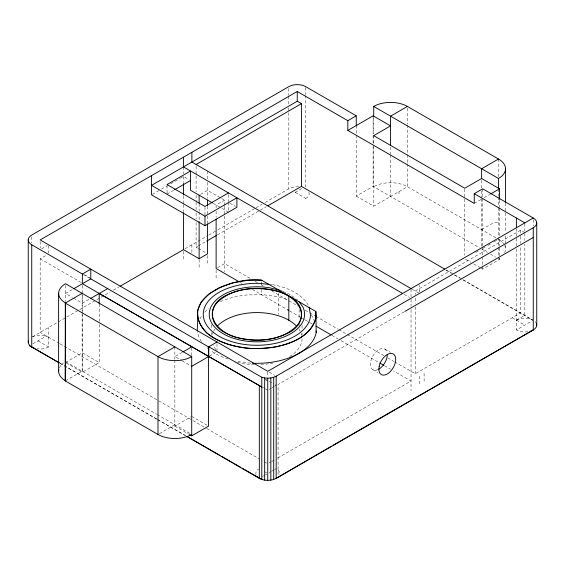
<?xml version="1.0" encoding="UTF-8"?>
<svg xmlns="http://www.w3.org/2000/svg" width="565" height="565" viewBox="0 0 565 565"><rect width="100%" height="100%" fill="white"/><g stroke="black" fill="none" stroke-linecap="round" stroke-linejoin="round"><path stroke-width="0.42" stroke-dasharray="2.83 2.12" d="M305.679 198.555L307.572 197.129A11.921 6.879 0 0 0 308.765 191.909M41.577 248.84L47.192 245.598M59.29 343.421L40.172 332.382L40.172 258.812L47.192 254.759M152.31 194.431L160.672 189.6M161.428 189.162L167.508 185.652M170.545 183.9L179.663 178.639M180.419 178.201L183.463 176.442L189.12 179.712M167.049 194.085L173.872 190.144M200.533 194.409L207.553 190.356L220.859 198.032M224.552 205.455L224.552 200.165L216.12 205.031L216.12 207.68M72.108 289.668L65.512 293.482L72.313 297.402M88.966 299.401L82.37 303.214L73.069 297.84M32.502 336.804L110.316 291.886M113.36 290.12L119.469 286.596M185.073 248.72L207.962 235.506M208.725 235.068L217.115 230.223M217.878 229.786L255.253 208.203M256.016 207.765L262.125 204.24M265.176 202.475L288.821 188.823A11.921 6.879 0 0 1 300.333 187.043M196.104 222.575L196.104 247.223L197.63 246.34M198.393 245.895L206.027 241.488M217.483 234.878L266.348 206.67M32.805 343.845L46.132 336.154L48.597 337.249M294.923 192.51L302.487 188.152M217.525 267.697L224.552 263.643L251.234 279.046M65.512 362.525L82.37 352.793L99.221 362.525L99.221 322.325M356.254 135.261L356.254 196.126L373.112 186.386L479.367 247.738M65.512 380.803L82.137 371.205L82.137 314.43M66.239 362.949L82.37 372.264L99.221 362.525M356.254 196.126L373.712 206.204L407.429 186.74L497.744 238.882M182.177 352.376L174.853 356.607L181.45 360.413M209.509 356.063L215.498 352.602M474.254 203.421L481.98 198.958M484.149 197.708L490.017 194.325M481.641 229.588L490.074 224.722A23.843 13.765 -60 0 1 498.5 222.462M159.457 433.623L174.853 424.739M174.853 360.103L174.853 426.123L190.977 416.815M475.779 252.435L480.179 249.899M483.047 248.24L485.158 247.025M487.962 245.401L490.074 244.186L490.074 246.615M494.283 241.749L498.5 239.32A23.843 13.765 0 0 1 503.669 243.783M524.829 232.618L520.612 230.188L415.254 291.017L415.254 294.535M269.152 389.398L271.264 388.176M271.963 387.774L274.074 386.559M274.774 386.149L276.179 385.337L274.654 384.461M481.196 268.255L482.687 269.117L499.545 259.384L499.545 247.039M394.61 361.826L415.254 373.748L520.612 312.918L520.612 246.905M269.152 462.961L271.264 461.746M271.963 461.337L274.074 460.122M277.705 458.024L411.038 381.043L393.537 370.937M512.187 317.784L516.403 320.214L524.829 315.348L524.829 244.059M262.57 476.5L264.787 475.214M265.529 474.791L267.012 473.936M269.152 472.693L271.264 471.478M271.963 471.069L274.074 469.854M274.774 469.451L276.179 468.639M516.403 248.84L516.403 329.946L532.972 320.383M404.137 311.866L278.072 384.483L278.072 476.069M516.403 320.214L518.868 319.119A11.921 6.879 0 0 1 530.789 319.119L532.64 319.938M269.519 284.386L271.73 284.598M286.307 299.302L278.255 296.773L263.128 294.683L247.569 294.916A59.6 34.409 0 0 0 219.389 302.169M280.734 290.459L282.253 291.13M283.009 291.469L290.608 294.831L297.501 300.008M481.641 249.052L487.51 252.435M490.441 254.13L495.569 257.089M499.545 259.384L498.5 258.784A23.843 13.765 0 0 0 499.905 257.901M465.532 259.215L470.751 262.231M473.738 263.954L480.448 267.824M446.195 269.95L532.498 319.776M445.94 270.134L451.287 273.22M454.345 274.986L459.698 278.079M462.756 279.845L532.244 319.96M412.203 289.252L419.47 293.447L419.47 285.339M404.166 294.344L409.512 297.43M221.593 198.463L224.552 200.165M229.87 203.238L235.485 206.479M213.167 203.329L221.205 207.969M221.932 208.386L228.465 212.157M384.942 349.142L390.563 352.383M196.104 247.223L197.63 248.099M198.393 248.544L206.027 252.951M255.048 281.25L257.336 282.571M261.15 284.774L263.438 286.095M271.822 290.933L298.398 306.279M305.199 310.206L308.222 311.951M309.754 312.833L315.101 315.92M315.87 316.365L338.04 329.162M338.802 329.607L346.451 334.021M347.214 334.459L383.91 355.646M387.731 357.857L393.847 361.388M240.323 282.479L241.834 283.355M252.421 289.464L286.61 309.203M289.555 310.905L301.42 317.756M302.183 318.194L304.464 319.515M305.227 319.952L313.61 324.797M331.881 335.342L337.969 338.859M341.013 340.617L379.073 362.589M384.398 365.661L390.493 369.178M372.773 369.637L377.688 372.476M269.307 372.208L274.654 375.294M84.496 274.668L89.835 277.754M265.486 379.164L268.545 380.93M269.307 381.375L273.891 384.016M83.239 274.519L90.796 278.877M265.479 379.729L266.991 380.605M40.172 258.812L81.409 282.627M262.407 387.117L264.695 388.445M265.458 388.882L267.746 390.203M182.177 360.837L191.712 366.339M191.712 416.391L207.101 425.276M60.052 343.859L192.135 420.113M192.898 420.558L205.879 428.051M206.642 428.489L259.321 458.907M264.236 461.746L267.047 463.364M37.989 340.857L48.597 346.981L48.597 327.516M264.236 471.478L267.047 473.103M65.512 361.607L156.505 414.145M157.275 414.59L191.712 434.471M174.853 426.123L188.774 434.16M59.954 363.224L156.78 418.99M157.543 419.428L185.758 435.672M59.996 363.295L156.985 419.286M157.748 419.731L185.242 435.601M295.227 192.34L305.806 198.463M516.58 320.136L524.687 325.165M311.357 314.896L314.168 320.376M533.261 219.785L533.261 225.951M524.829 223.698L524.829 231M524.829 233.5L524.829 240.542M520.612 230.188L520.612 235.464M520.612 236.347L520.612 243.388M516.403 228.585L516.403 237.392M516.403 238.275L516.403 247.957M505.484 203.167L505.484 211.988M505.484 212.871L505.484 232.286M505.484 235.817L505.484 243.755M505.484 244.638L505.484 249.052M499.545 200.285L499.545 207.348M499.545 208.224L499.545 235.57M499.545 239.101L499.545 246.156M498.5 159.019L498.5 176.647M498.5 189.106L498.5 196.161M498.5 197.044L498.5 206.599M498.5 207.482L498.5 236.791M498.5 237.618L498.5 246.432M498.5 247.315L498.5 255.253M482.687 188.823L482.687 196.931M482.687 198.555L482.687 246.185M482.687 247.067L482.687 255.889M482.687 256.771L482.687 265.592M482.687 266.475L482.687 269.117M481.641 180.249L481.641 189.939M481.641 190.822L481.641 197.87M481.641 198.753L481.641 246.51M464.783 189.106L464.783 255.253M424.117 373.493L424.117 383.225M419.47 376.177L419.47 385.909M415.254 298.059L415.254 303.334M415.254 306.859L415.254 373.748M411.038 289.393L411.038 296.696M411.038 299.196L411.038 306.237M411.038 309.754L411.038 390.775M407.429 108.205L407.429 124.088M407.429 124.971L407.429 162.911M407.429 163.793L407.429 186.74A23.843 13.765 0 0 0 373.712 186.74M398.996 191.606L398.996 194.035M390.57 147.077L390.57 154.132M390.57 155.015L390.57 196.472M373.712 117.937L373.712 133.813M373.712 135.642L373.712 206.204M373.112 115.825L373.112 134.35M373.112 135.233L373.112 143.171M373.112 146.695L373.112 186.386M356.254 125.557L356.254 134.378M305.679 87.511L305.679 94.56M305.679 95.436L305.679 187.064M302.042 325.602L302.042 329.077M302.042 333.421L302.042 335.158M299.132 309.564L299.132 318.872M299.132 324.543L299.132 326.167M288.821 88.387L288.821 95.436M288.821 96.318L288.821 104.25M288.821 107.774L288.821 188.823M278.503 293.362L278.503 314.26M267.746 372.123L267.746 376.989M261.496 281.822L261.496 286.116M261.496 289.555L261.496 294.704M228.465 194.635L228.465 201.557M228.465 202.425L228.465 211.345M224.552 206.338L224.552 215.152M224.552 216.035L224.552 271.751M216.995 343.633L216.995 351.741M216.12 211.204L216.12 217.377M216.12 270.134L216.12 278.241M211.79 324.734L211.79 328.209M211.79 332.552L211.79 335.158M207.553 171.103L207.553 178.978M207.553 182.481L207.553 198.287M207.553 206.225L207.553 215.039M207.553 215.922L207.553 222.977M207.553 255.451L207.553 263.565M204.982 207.327L204.982 215.117M199.127 204.036L199.127 211.091M199.127 211.974L199.127 220.788M199.127 259.512L199.127 268.432M196.104 166.251L196.104 175.051M196.104 175.934L196.104 191.775M196.104 195.292L196.104 201.458M196.104 202.334L196.104 209.375M196.104 212.899L196.104 219.058M191.888 244.786L191.888 252.894M191.712 347.757L191.712 355.675M183.463 166.922L183.463 173.851M183.463 176.442L183.463 182.615M183.463 195.85L183.463 203.788M183.463 204.671L183.463 211.727M183.463 251.277L183.463 259.384M174.853 346.875L174.853 359.227M167.049 185.426L167.049 193.216M99.221 303.97L99.221 321.45M82.37 285.495L82.37 313.462M82.37 314.338L82.37 372.264M82.137 293.341L82.137 313.561M65.512 285.367L65.512 301.343M48.597 245.62L48.597 253.113M40.172 241.538L40.172 248.028M31.739 236.813L31.739 242.978M302.042 338.64A45.122 26.054 0 0 1 288.821 357.059M272.909 362.998A45.122 26.054 0 0 1 270.324 363.514M268.594 363.804A45.122 26.054 0 0 1 259.427 364.651M254.398 364.651A45.122 26.054 0 0 1 237.561 362.172M216.021 349.65A45.122 26.054 0 0 1 213.323 345.377M212.391 334.388A45.122 26.054 0 0 1 213.323 331.895M213.683 331.168A45.122 26.054 0 0 1 214.975 329.021M298.85 329.021A45.122 26.054 0 0 1 300.149 331.168M301.166 333.548A45.122 26.054 0 0 1 301.654 335.236M272.464 284.668A53.64 30.969 0 0 1 308.511 305.842M504.672 245.485A23.843 13.765 0 0 1 504.672 252.612M377.943 369.588A11.921 6.879 -60 0 1 370.428 364.326A11.921 6.879 -60 0 1 377.816 350.328A11.921 6.879 -60 0 1 387.046 352.341M256.009 474.699A11.921 6.879 0 0 1 258.622 469.077M278.072 470.066A11.921 6.879 0 0 1 279.491 474.699M527.915 331.726A11.921 6.879 0 0 1 516.403 329.946M535.154 321.64A11.921 6.879 0 0 1 536.34 323.3M250.698 363.125A59.6 34.409 0 0 1 235.57 361.035M228.083 359.022A59.6 34.409 0 0 1 210.604 350.568M209.142 349.481A59.6 34.409 0 0 1 205.794 346.592M201.387 341.408A59.6 34.409 0 0 1 197.531 331.867M199.89 318.9A59.6 34.409 0 0 1 202.164 315.305M204.82 312.191A59.6 34.409 0 0 1 208.683 308.688M48.597 346.981A11.921 6.879 0 0 1 37.085 348.76M32.311 336.938A11.921 6.879 0 0 1 46.132 336.154M59.424 367.695A23.511 13.574 0 0 1 63.478 362.942"/><path stroke-width="0.85" d="M316.068 315.235C314.253 334.939 291.943 343.4 275.19 347.058C251.849 350.724 225.866 348.132 206.847 332.976C174.444 298.984 234.68 275.748 261.842 280.311M197.425 331.048A59.6 34.409 0 0 1 197.637 325.32L197.637 310.722L201.267 301.985L208.683 294.09L219.389 287.571L232.653 282.874L247.569 280.318L261.496 280.106L315.899 311.513L316.188 332.488A59.6 34.409 0 0 1 252.414 363.217M316.188 317.89C307.635 344.057 274.519 349.022 250.698 348.527C229.447 346.691 196.189 337.651 197.637 310.722M356.254 125.557L356.254 115.825L347.821 120.691L297.254 91.495L40.172 239.92L267.775 371.325L533.261 218.019A11.921 6.879 0 0 1 533.261 227.752L533.261 329.946L276.179 478.371C270.995 481.041 264.505 481.041 259.321 478.371L186.768 436.484M444.754 269.117L301.463 186.394L301.463 103.663L297.254 101.227L151.554 185.348L204.982 216.19L236.89 197.771L236.89 207.291L204.982 225.71L151.554 194.869L151.554 175.616M196.104 164.493L301.463 103.663M174.627 189.713L190.532 180.525M356.254 115.825L305.679 86.629A11.921 6.879 0 0 0 288.821 86.629L31.739 235.054A11.921 6.879 0 0 0 31.739 244.786L82.37 274.011L90.796 269.145L90.796 278.877L209.403 347.355M228.465 192.905L204.982 206.458L167.049 184.564L190.532 171.004L190.532 190.257L212.426 202.899M73.57 288.821L90.796 278.877M347.821 120.691L347.821 130.423L373.112 115.825L390.57 125.903L373.712 135.642L464.783 188.223L481.641 178.491L499.545 188.823L499.545 199.41M191.712 434.471A23.843 13.765 0 0 1 157.995 434.471L65.279 380.937L65.279 303.08L82.137 293.341M498.5 188.223L498.5 178.491A23.843 13.765 0 0 0 498.5 159.019L407.429 106.439L390.57 116.171L390.57 145.311M90.428 298.56L107.654 288.609M120.218 286.165L183.463 249.652L199.127 258.699L207.553 253.833L207.553 223.853M206.79 241.05L216.72 235.315M267.874 205.787L301.463 186.394M59.191 362.786L29.557 345.724L59.233 362.85M65.279 380.937L65.512 302.939A23.511 13.574 0 0 1 65.512 283.743L191.712 356.607L191.712 435.855L189.508 434.584M498.5 159.019L481.641 168.751L481.641 178.491M174.853 346.875L157.995 356.607L65.279 303.08M182.912 351.953L191.712 346.875M216.995 342.009L208.57 346.875L208.57 426.123L191.712 435.855M347.821 130.423L474.254 203.421L474.254 193.689L482.687 188.823L533.261 218.019M191.712 366.339L208.57 356.607M490.745 193.901L499.545 188.823M208.76 356.494L208.76 346.762L261.793 377.272C266.496 378.684 271.786 378.486 276.179 376.177L533.261 227.752M242.18 468.166L261.793 479.466L261.793 377.272M404.9 311.428L533.261 237.484M331.556 446.138L276.179 478.371L276.179 376.177M333.082 445.255L533.261 329.946M268.785 284.315L258.643 283.355A53.64 30.969 0 0 0 203.301 313.307A53.64 30.969 0 0 0 255.182 345.257A53.64 30.969 0 0 0 310.524 315.305L309.147 307.261M279.986 290.283L269.23 287.712A47.679 27.53 0 0 0 209.41 311.922A47.679 27.53 0 0 0 261.094 341.726A47.679 27.53 0 0 0 302.96 307.169L299.132 301.837M288.821 295.883C269.201 285.777 244.624 285.777 225.004 295.883C208.012 304.662 208.012 323.95 225.004 332.728C244.624 342.828 269.201 342.828 288.821 332.728C305.813 323.95 305.813 304.662 288.821 295.883L288.821 320.214M82.37 274.011L82.37 283.743L261.793 387.004L99.221 293.482L99.221 303.97M373.712 116.171L373.712 106.439L498.5 178.491M474.254 193.689L524.829 222.885M411.44 288.814L191.888 162.056L191.888 152.324M402.64 293.461L183.463 166.922L183.463 157.19M238.811 281.61L216.12 268.509L216.12 219.142M287.345 309.634L288.821 310.482M315.899 326.111L331.118 334.904M379.835 363.027L383.642 365.223M187.283 436.554L220.068 455.432M221.593 456.308L240.655 467.283M257.428 476.945L259.603 478.209M316.118 330.899L316.188 332.488M536.75 222.885L536.75 325.08M516.403 218.019L516.403 227.709M505.484 168.751L505.484 202.284M315.899 311.513L315.899 316.668M297.254 91.495L297.254 101.227M273.707 377.272L273.707 479.466M270.833 377.957L270.833 480.151M267.746 378.19L267.746 480.384M264.667 377.957L264.667 480.151M259.321 385.909L259.321 478.371M207.553 200.052L207.553 205.342M204.982 216.19L204.982 225.71M199.127 195.222L199.127 203.153M199.127 221.671L199.127 258.699M183.463 183.498L183.463 194.967M183.463 212.61L183.463 249.652M157.995 434.471L157.995 356.607A23.843 13.765 0 0 0 191.712 356.607M58.626 293.341L58.626 371.205M31.739 244.786L31.739 346.981A11.921 6.879 0 0 0 34.211 348.075M28.25 239.92L28.25 342.115M373.712 106.439A23.843 13.765 0 0 1 407.429 106.439M387.286 354.728A11.921 6.879 -60 0 1 378.677 369.22M217.836 325.61A45.122 26.054 0 0 1 295.996 325.61M536.566 323.886A11.921 6.879 0 0 1 530.789 331.041M29.846 345.554A11.921 6.879 0 0 1 28.434 340.914M65.512 380.803A23.511 13.574 0 0 1 58.824 369.432M379.193 366.205L378.861 368.91A11.921 6.879 -60 0 0 391.34 370.442L393.12 367.914A11.921 6.879 -60 0 0 391.658 353.408A11.921 6.879 -60 0 0 379.193 366.205M215.576 304.422C204.544 320.842 224.934 335.808 239.793 338.167C259.716 342.178 284.018 340.391 298.249 324.19C309.281 307.77 288.899 292.804 274.032 290.438C254.109 286.427 229.807 288.221 215.576 304.422"/></g></svg>
